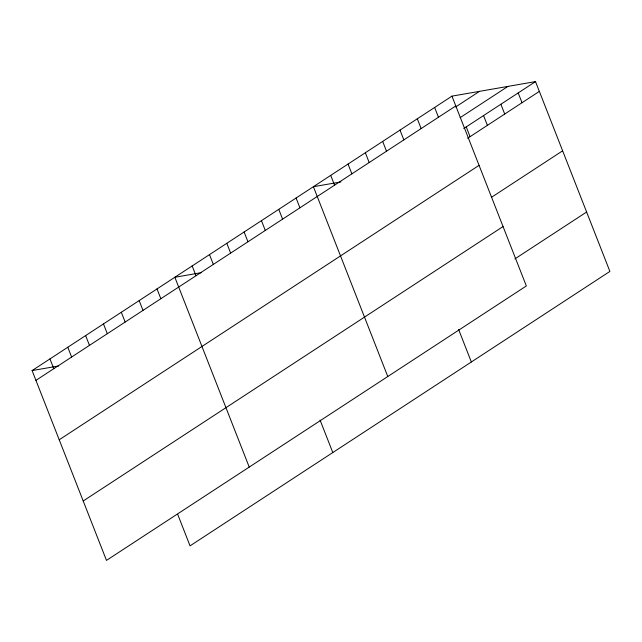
<?xml version="1.0" encoding="UTF-8"?>
<svg xmlns="http://www.w3.org/2000/svg" width="642" height="642" viewBox="0 0 642 642"><rect width="100%" height="100%" fill="white"/><g stroke="black" fill="none" stroke-linecap="round" stroke-linejoin="round"><path stroke-width="0.96" d="M451.952 96.139L526.336 285.955L106.484 560.394L32.1 370.578L451.952 96.139L535.516 81.606L609.9 271.422L190.048 545.861L177.682 514.298M35.936 380.369L455.788 105.93M455.611 106.981L479.526 91.349M460.105 117.671L507.934 86.405M463.765 128.504L535.516 81.606M467.601 138.295L539.352 91.397M59.216 439.778L479.068 165.339M491.708 197.166L562.633 150.806M83.203 500.985L503.055 226.546M514.868 258.911L586.619 212.012M340.974 181.911L313.4 186.71L387.784 376.517M201.444 272.641L174.849 277.272L249.232 467.087M32.1 370.578L58.695 365.948M518.19 92.929L522.026 102.72M500.872 104.253L504.708 114.035M483.554 115.568L487.39 125.359M466.236 126.891L470.072 136.682M434.634 107.463L438.47 117.253M417.308 118.786L421.144 128.577M399.99 130.101L403.826 139.892M458.621 329.498L471.348 361.984M382.672 141.425L386.508 151.215M365.354 152.748L369.19 162.538M348.036 164.063L351.872 173.854M330.718 175.386L334.554 185.177M296.082 198.025L299.918 207.815M278.764 209.348L282.6 219.139M261.446 220.663L265.282 230.454M320.069 420.061L332.797 452.546M244.12 231.987L247.956 241.777M226.803 243.31L230.638 253.1M209.485 254.625L213.321 264.416M192.167 265.948L196.003 275.739M157.001 288.932L160.845 298.723M139.162 300.592L142.997 310.383M121.314 312.261L125.158 322.051M103.474 323.921L107.31 333.712M85.627 335.589L89.471 345.38M67.787 347.25L71.623 357.04M49.94 358.91L53.784 368.701"/></g></svg>
